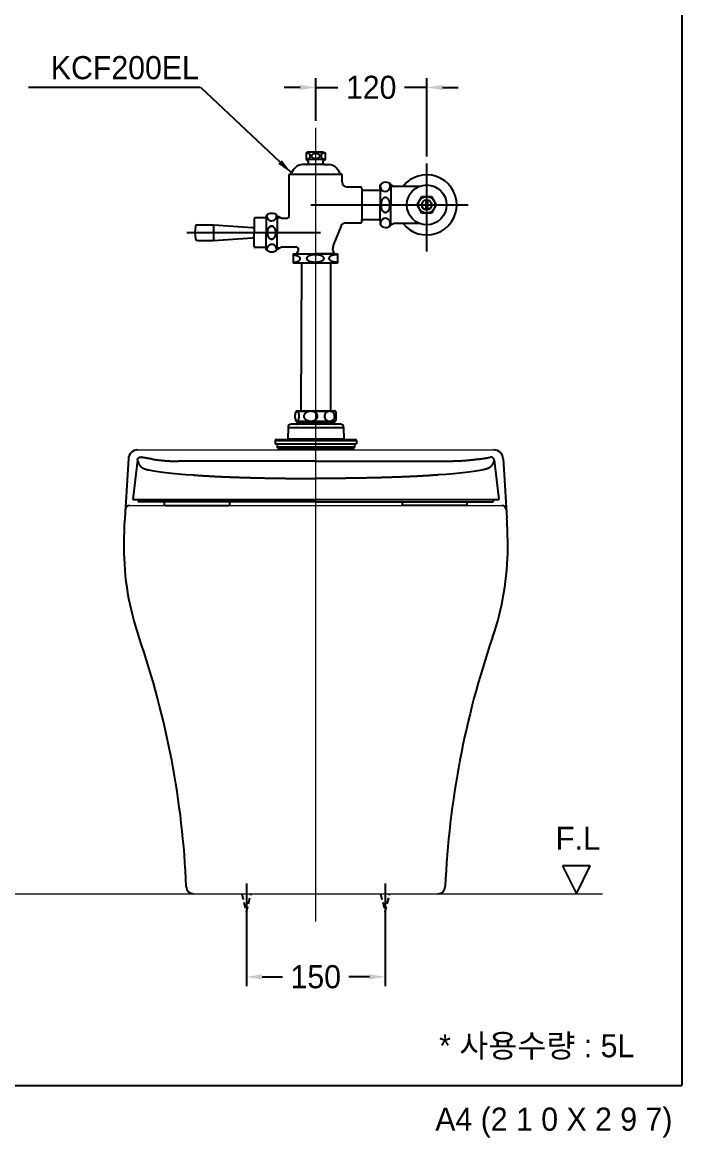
# Model space of a CAD drawing. Header units: millimetres. Extents: x 0 to 1800, y -67 to 2530.
# Drawn here: x 1087 to 1800, y -57 to 1150 of the extents above; entities that cross this region are included whole.
import ezdxf
from ezdxf.enums import TextEntityAlignment as Align
from ezdxf.lldxf.tags import DXFTag

# ---------------------------------------------------------------- set-up
doc = ezdxf.new("R2010")
doc.units = ezdxf.units.MM
doc.linetypes.add('DASHED2', pattern=[9.525, 6.35, -3.175])
doc.layers.add('61', color=7, linetype='Continuous', true_color=0xffffff)
for name, color, linetype in [('TEXT', 7, 'Continuous'), ('내부선 및 부속', 4, 'Continuous'), ('도각라인', 7, 'Continuous'), ('외형선', 3, 'Continuous'), ('점선', 6, 'DASHED2'), ('중심선', 1, 'DASHED'), ('치수선', 7, 'Continuous')]:
    doc.layers.add(name, color=color, linetype=linetype)
doc.styles.add('____', font='')
doc.styles.add('타이틀', font='H2GTRM.TTF', dxfattribs={"height": 25})
doc.styles.get('____').set_extended_font_data('굴림')
tags = doc.linetypes.add('DASHDOT', pattern=[70, 31, -13, 13, -13]).pattern_tags.tags
tags[10:11] = [DXFTag(74, 4), DXFTag(75, 0), DXFTag(340, '0'), DXFTag(46, 0.0), DXFTag(50, 0.0), DXFTag(44, 0.0), DXFTag(45, 0.0)]
tags[8:9] = [DXFTag(74, 4), DXFTag(75, 0), DXFTag(340, '0'), DXFTag(46, 0.0), DXFTag(50, 0.0), DXFTag(44, 0.0), DXFTag(45, 0.0)]
tags[6:7] = [DXFTag(74, 4), DXFTag(75, 0), DXFTag(340, '0'), DXFTag(46, 0.0), DXFTag(50, 0.0), DXFTag(44, 0.0), DXFTag(45, 0.0)]
tags[4:5] = [DXFTag(74, 4), DXFTag(75, 0), DXFTag(340, '0'), DXFTag(46, 0.0), DXFTag(50, 0.0), DXFTag(44, 0.0), DXFTag(45, 0.0)]
tags = doc.linetypes.add('DASHED', pattern=[25.72, 12.86, -12.86]).pattern_tags.tags
tags[6:7] = [DXFTag(74, 4), DXFTag(75, 0), DXFTag(340, '0'), DXFTag(46, 0.0), DXFTag(50, 0.0), DXFTag(44, 0.0), DXFTag(45, 0.0)]
tags[4:5] = [DXFTag(74, 4), DXFTag(75, 0), DXFTag(340, '0'), DXFTag(46, 0.0), DXFTag(50, 0.0), DXFTag(44, 0.0), DXFTag(45, 0.0)]
doc.dimstyles.new('MSADIM', dxfattribs={"dimtxt": 33, "dimasz": 17, "dimexe": 10, "dimexo": 7.5, "dimgap": 10, "dimtad": 0, "dimtih": 1, "dimtoh": 1, "dimdec": 0, "dimzin": 1, "dimdsep": 46, "dimtxsty": '____', "dimcen": 11.25, "dimadec": 0, "dimazin": 0, "dimtfac": 1, "dimtdec": 0, "dimtix": 1, "dimtmove": 0, "dimatfit": 3, "dimfxl": 1, "dimtolj": 1, "dimtzin": 1, "dimarcsym": 0})

# ---------------------------------------------------------------- blocks, each defined once
blk = doc.blocks.new('*D7')
at = {"layer": '치수선', "color": 0, "linetype": 'Continuous', "lineweight": -2, "transparency": 16777216}
for p, q in [((1329.5, 179.8), (1329.5, 107.4)), ((1479.5, 179.8), (1479.5, 107.4)), ((1346.5, 117.4), (1368.6, 117.4)), ((1462.5, 117.4), (1440.4, 117.4))]:
    blk.add_line(p, q, dxfattribs=at)
at = {"layer": '치수선', "color": 0, "linetype": 'Continuous', "transparency": 16777216}
for points in [[(1346.5, 120.2), (1346.5, 114.5), (1329.5, 117.4)], [(1462.5, 120.2), (1462.5, 114.5), (1479.5, 117.4)]]:
    blk.add_solid(points, dxfattribs=at)
at = {"layer": '치수선', "color": 0, "linetype": 'Continuous', "transparency": 16777216, "insert": (1404.5, 117.4), "char_height": 25, "attachment_point": 5, "style": '____'}
blk.add_mtext('\\A1;150', dxfattribs=at)
blk = doc.blocks.new('*D14')
at = {"layer": '치수선', "color": 0, "linetype": 'Continuous', "lineweight": -2, "transparency": 16777216}
for p, q in [((1404.5, 1043.1), (1404.5, 1089.3)), ((1524.4, 1004.6), (1524.4, 1089.3)), ((1387.5, 1079.3), (1370.5, 1079.3)), ((1404.5, 1079.3), (1428.5, 1079.3)), ((1524.4, 1079.3), (1500.4, 1079.3)), ((1541.4, 1079.3), (1558.4, 1079.3))]:
    blk.add_line(p, q, dxfattribs=at)
at = {"layer": '치수선', "color": 0, "linetype": 'Continuous', "transparency": 16777216}
for points in [[(1387.5, 1082.1), (1387.5, 1076.5), (1404.5, 1079.3)], [(1541.4, 1082.1), (1541.4, 1076.5), (1524.4, 1079.3)]]:
    blk.add_solid(points, dxfattribs=at)
at = {"layer": '치수선', "color": 0, "linetype": 'Continuous', "transparency": 16777216, "insert": (1464.4, 1079.3), "char_height": 25, "attachment_point": 5, "style": '____'}
blk.add_mtext('\\A1;120', dxfattribs=at)

msp = doc.modelspace()

# ---------------------------------------------------------------- linework, layer by layer
at = {"layer": '61', "linetype": 'Continuous', "lineweight": 18}
msp.add_point((1404.5, 207.3), dxfattribs=at)
at = {"layer": '내부선 및 부속', "linetype": 'Continuous'}
for p, q in [((1395.3, 1009.3), (1394, 1008.5)), ((1394, 1008.5), (1394, 1001.4)), ((1414.7, 1001.4), (1394, 1001.4)), ((1394, 1001.4), (1395.5, 1000.3)), ((1394, 1001.4), (1394.8, 1000.8)), ((1411.8, 1009.3), (1395.3, 1009.3)), ((1404.3, 1009.3), (1413.3, 1009.3)), ((1414.7, 1001.4), (1413.2, 1000.3)), ((1413.3, 1009.3), (1414.7, 1008.5)), ((1414.7, 1001.4), (1413.9, 1000.8)), ((1414.7, 1008.5), (1414.7, 1001.4)), ((1394.1, 995.8), (1389.9, 995.8)), ((1414.6, 995.8), (1394.1, 995.8)), ((1414.6, 995.8), (1418.8, 995.8)), ((1432.9, 985.3), (1375.9, 985.1)), ((1375.9, 985.1), (1376, 985.3)), ((1375.9, 983.3), (1375.9, 985.3)), ((1375.9, 940.8), (1375.9, 983.3)), ((1432.9, 983.3), (1432.9, 985.3)), ((1432.9, 976.8), (1432.9, 983.3)), ((1437.9, 971.8), (1452.4, 971.8)), ((1454.4, 969.8), (1454.4, 968.3)), ((1454.4, 968.3), (1474, 968.3)), ((1454.4, 968.3), (1454.4, 934.8)), ((1474, 969.6), (1474, 973.8)), ((1474, 969.6), (1474, 952.3)), ((1485.7, 973.3), (1485.7, 974.1)), ((1485.7, 973.9), (1488.5, 972.3)), ((1485.7, 973.3), (1485.7, 952.3)), ((1516.5, 972.3), (1488.5, 972.3)), ((1514, 952.3), (1519.2, 961.3)), ((1519.2, 961.3), (1529.6, 961.3)), ((1523.6, 957.7), (1523.6, 947)), ((1525.1, 957.7), (1525.1, 947)), ((1529.6, 961.3), (1534.8, 952.3)), ((1474, 935.1), (1474, 952.3)), ((1485.7, 931.3), (1485.7, 952.3)), ((1519.2, 943.3), (1514, 952.3)), ((1529.6, 943.3), (1519.2, 943.3)), ((1534.8, 952.3), (1529.6, 943.3)), ((1276.5, 930.8), (1293.9, 930.8)), ((1293.9, 930.8), (1336.1, 927.8)), ((1293.9, 930.8), (1293.9, 913.8)), ((1337.9, 937.3), (1337.9, 933)), ((1337.9, 933), (1337.9, 922.3)), ((1349.9, 938.3), (1338.9, 938.3)), ((1350.9, 940.7), (1350.9, 922.3)), ((1362.9, 940.7), (1362.9, 922.3)), ((1362.9, 939.8), (1364.4, 939.8)), ((1362.9, 938.8), (1366.1, 938.8)), ((1364.4, 938.8), (1364.4, 939.8)), ((1364.4, 939.8), (1367.1, 938.2)), ((1368.6, 937.8), (1372.9, 937.8)), ((1431.8, 929.7), (1423.7, 909.4)), ((1436.4, 932.8), (1452.4, 932.8)), ((1454.4, 936.3), (1474, 936.3)), ((1454.4, 936.3), (1474, 936.3)), ((1454.4, 934.8), (1454.4, 936.3)), ((1474, 935.1), (1474, 936.3)), ((1474, 935.1), (1474, 930.8)), ((1474, 935.1), (1474, 930.8)), ((1485.7, 930.7), (1488.5, 932.3)), ((1485.7, 931.3), (1485.7, 932.2)), ((1485.7, 931.3), (1485.7, 930.5)), ((1516.5, 932.3), (1488.5, 932.3)), ((1293.9, 913.8), (1336.1, 916.8)), ((1337.9, 907.3), (1337.9, 922.3)), ((1350.9, 903.8), (1350.9, 922.3)), ((1362.9, 903.8), (1362.9, 922.3)), ((1276.5, 913.8), (1293.9, 913.8)), ((1349.9, 906.3), (1338.9, 906.3)), ((1362.9, 905.8), (1366.1, 905.8)), ((1362.9, 904.8), (1364.4, 904.8)), ((1364.4, 904.8), (1367.1, 906.4)), ((1364.4, 905.8), (1364.4, 904.8)), ((1368.6, 906.8), (1382.9, 906.8)), ((1422.9, 903.7), (1422.9, 905)), ((1380.1, 899.3), (1380.1, 889.3)), ((1380.1, 899.3), (1404.1, 899.3)), ((1384.2, 899.3), (1384.4, 899.3)), ((1384.4, 900.3), (1385.6, 902.4)), ((1384.4, 899.3), (1384.4, 900.3)), ((1385.9, 903.4), (1385.9, 903.8)), ((1425.1, 899.3), (1404.1, 899.3)), ((1404.4, 899.3), (1428.1, 899.3)), ((1424.4, 900.3), (1423.3, 902.2)), ((1424.4, 899.3), (1424.4, 900.3)), ((1424.5, 899.3), (1424.4, 899.3)), ((1424.5, 899.3), (1424.9, 899.3)), ((1428.1, 899.3), (1428.1, 889.3)), ((1428.1, 889.3), (1380.1, 889.3)), ((1389, 889.3), (1388.5, 729.5)), ((1420.4, 889.3), (1420.3, 729.5)), ((1211.7, 676.2), (1206.8, 633.8)), ((1597.4, 676.2), (1602.2, 633.8)), ((1206.8, 633.8), (1602.2, 633.8)), ((1212.5, 633.8), (1212.5, 632.3)), ((1404.5, 631.3), (1213.5, 631.3)), ((1241.9, 627.3), (1310.4, 627.3)), ((1404.5, 631.3), (1595.6, 631.3)), ((1567.1, 627.3), (1498.7, 627.3)), ((1596.6, 633.8), (1596.6, 632.3))]:
    msp.add_line(p, q, dxfattribs=at)
at = {"layer": '내부선 및 부속'}
for p, q in [((1383.4, 729.2), (1383.6, 729.2)), ((1383.8, 729.5), (1425.2, 729.5)), ((1384.8, 729.2), (1396.8, 729.2)), ((1401.3, 729.2), (1417.7, 729.2)), ((1421, 729.2), (1425.6, 729.2)), ((1431.1, 715), (1378, 715)), ((1383.4, 718.3), (1383.6, 718.3)), ((1383.8, 718), (1425.2, 718)), ((1384.5, 718), (1384.5, 716)), ((1424.5, 716), (1384.5, 716)), ((1384.8, 718.3), (1396.8, 718.3)), ((1401.3, 718.3), (1417.7, 718.3)), ((1421, 718.3), (1425.6, 718.3)), ((1424.5, 718), (1424.5, 716)), ((1374.5, 711.5), (1374.3, 699)), ((1374.5, 711.5), (1434.6, 711.5)), ((1434.6, 711.5), (1434.7, 699)), ((1360.6, 697.5), (1360.5, 694)), ((1360.5, 694), (1448.5, 694)), ((1360.6, 697.5), (1448.5, 697.5)), ((1361.6, 698.5), (1447.5, 698.5)), ((1362.8, 694), (1362.7, 690.2)), ((1446.3, 690.2), (1362.7, 690.2)), ((1445.8, 689.7), (1363.2, 689.7)), ((1364.1, 689.7), (1364.1, 687.3)), ((1434.7, 699), (1374.3, 699)), ((1445, 689.7), (1444.9, 687.3)), ((1446.2, 694), (1446.3, 690.2)), ((1448.5, 697.5), (1448.5, 694)), ((1444.9, 687.3), (1364.1, 687.3))]:
    msp.add_line(p, q, dxfattribs=at)
at = {"layer": '내부선 및 부속', "linetype": 'Continuous', "lineweight": 18}
msp.add_line((1203.5, 627.3), (1605.5, 627.3), dxfattribs=at)
at = {"layer": '내부선 및 부속', "linetype": 'Continuous'}
for radius in [21.5, 9, 5.4]:
    msp.add_circle((1524.4, 952.3), radius, dxfattribs=at)
for centre, radius, start, end in [((1395.4, 1005.1), 3.24, 244.0853, 115.9372), ((1413.3, 1005.1), 3.24, 64.0853, 295.9372), ((1396, 977.9), 20, 127.8345, 153.261), ((1389.9, 985.8), 10, 90.0112, 127.8345), ((1394.1, 998.3), 2.5, 270.0112, 54.4868), ((1414.6, 998.3), 2.5, 125.5356, 270.0112), ((1418.8, 985.8), 10, 52.1879, 90.0112), ((1412.7, 977.9), 20, 26.7614, 52.1879), ((1375.5, 988.3), 3, 276.7306, 333.4458), ((1433.2, 988.3), 3, 206.5766, 263.2918), ((1524.4, 952.3), 32.5, 217.9911, 142.0313), ((1437.9, 976.8), 5, 180.0112, 270.0112), ((1452.4, 969.8), 2, 0.0112, 90.0112), ((1480, 969.3), 7.5, 39.9167, 143.1413), ((1479.6, 972.3), 5.44, 154.1689, 28.8664), ((1356.9, 934), 9, 48.2009, 131.8215), ((1356.9, 940.2), 5.22, 171.2567, 12.9533), ((1310.5, 922.3), 36.6, 169.1911, 190.8313), ((1276.5, 928.8), 2, 90.0112, 169.1911), ((1338.9, 937.3), 1, 90.0112, 180.0112), ((1349.9, 939.3), 1, 270.0112, 0.0112), ((1368.6, 940.8), 3, 240.0112, 270.0112), ((1372.9, 940.8), 3, 270.0112, 0.0112), ((1436.4, 927.8), 5, 90.0112, 158.2098), ((1452.4, 934.8), 2, 270.0112, 0.0112), ((1480, 935.3), 7.5, 216.8811, 320.1058), ((1479.7, 932.3), 5.44, 331.1561, 205.8536), ((1336.4, 931.8), 4, 266.3323, 292.0355), ((1336.4, 912.8), 4, 67.9869, 93.6901), ((1276.5, 915.8), 2, 190.8313, 270.0112), ((1338.9, 907.3), 1, 180.0112, 270.0112), ((1349.9, 905.3), 1, 0.0112, 90.0112), ((1356.9, 904.4), 5.22, 347.0691, 188.7657), ((1368.6, 903.8), 3, 90.0112, 120.0112), ((1382.9, 903.8), 3, 0.0112, 90.0112), ((1434.9, 905), 12, 158.2098, 180.0112), ((1356.9, 910.5), 9, 228.2009, 311.8215), ((1383.9, 903.4), 2, 330.0112, 0.0112), ((1425.9, 903.7), 3, 180.0112, 210.0112), ((1213.5, 632.3), 1, 180, 270), ((1595.6, 632.3), 1, 270, 0)]:
    msp.add_arc(centre, radius, start, end, dxfattribs=at)
at = {"layer": '내부선 및 부속'}
for centre, radius, start, end in [((1383.8, 729), 0.5, 90, 157.6398), ((1425.2, 729), 0.5, 22.3602, 90), ((1378, 711.5), 3.5, 90, 179.3055), ((1383.8, 718.5), 0.5, 202.3602, 270), ((1383.5, 716), 1, 270, 0), ((1425.5, 716), 1, 180, 270), ((1425.2, 718.5), 0.5, 270, 337.6398), ((1431.1, 711.5), 3.5, 0.6945, 90), ((1361.6, 697.5), 1, 90, 179.3634), ((1363.2, 690.2), 0.5, 178, 270), ((1373.8, 699), 0.5, 270, 359.3055), ((1435.2, 699), 0.5, 180.6945, 270), ((1445.8, 690.2), 0.5, 270, 2), ((1447.5, 697.5), 1, 0.6366, 90), ((1203.5, 622.3), 5, 90, 176.4072), ((1605.5, 622.3), 5, 3.5928, 90)]:
    msp.add_arc(centre, radius, start, end, dxfattribs=at)
at = {"layer": '내부선 및 부속', "linetype": 'Continuous'}
for points, weights in [([(1400.2, 1005.2), (1400.2, 1008.2), (1404.4, 1008.2)], [1, 0.707106781056, 1]), ([(1404.4, 1002.1), (1400.2, 1002.1), (1400.2, 1005.2)], [1, 0.707106781056, 1]), ([(1404.4, 1008.2), (1408.5, 1008.2), (1408.5, 1005.2)], [1, 0.707106781056, 1]), ([(1408.5, 1005.2), (1408.5, 1002.1), (1404.4, 1002.1)], [1, 0.707106781056, 1]), ([(1475.3, 952.2), (1475.3, 960.6), (1479.8, 960.6)], [1, 0.707106781056, 1]), ([(1479.8, 960.6), (1484.3, 960.6), (1484.3, 952.2)], [1, 0.707106781056, 1]), ([(1479.8, 943.8), (1475.3, 943.8), (1475.3, 952.2)], [1, 0.707106781056, 1]), ([(1484.3, 952.2), (1484.3, 943.8), (1479.8, 943.8)], [1, 0.707106781056, 1]), ([(1356.7, 929.4), (1352.1, 929.4), (1352.1, 922.3)], [1, 0.707106781056, 1]), ([(1352.1, 922.2), (1352.1, 929.3), (1356.7, 929.3)], [1, 0.707106781056, 1]), ([(1361.3, 922.3), (1361.3, 929.4), (1356.7, 929.4)], [1, 0.707106781056, 1]), ([(1356.7, 929.3), (1361.3, 929.3), (1361.3, 922.2)], [1, 0.707106781056, 1]), ([(1352.1, 922.3), (1352.1, 915.2), (1356.7, 915.2)], [1, 0.707106781056, 1]), ([(1356.7, 915.1), (1352.1, 915.1), (1352.1, 922.2)], [1, 0.707106781056, 1]), ([(1356.7, 915.2), (1361.3, 915.2), (1361.3, 922.3)], [1, 0.707106781056, 1]), ([(1361.3, 922.2), (1361.3, 915.1), (1356.7, 915.1)], [1, 0.707106781056, 1]), ([(1380.1, 890.2), (1387.7, 890.8), (1387.7, 894.1)], [0.934149522769, 0.744911638901, 1]), ([(1387.7, 894.1), (1387.7, 897.2), (1380.6, 897.9)], [1, 0.755291395241, 0.919484720528]), ([(1404, 898.3), (1394.6, 898.3), (1394.6, 894.4)], [1, 0.707106781056, 1]), ([(1394.6, 894.4), (1394.6, 890.4), (1404, 890.4)], [1, 0.707106781056, 1]), ([(1413.4, 894.4), (1413.4, 898.3), (1404, 898.3)], [1, 0.707106781056, 1]), ([(1404, 890.4), (1413.4, 890.4), (1413.4, 894.4)], [1, 0.707106781056, 1]), ([(1427.2, 898.4), (1418.7, 898.1), (1418.7, 894.5)], [0.964678818344, 0.725984028413, 1]), ([(1418.7, 894.5), (1418.7, 890.5), (1428.1, 890.5)], [1, 0.70726114917, 0.999691426754]), ([(1211.8, 676.1), (1212.1, 675.3), (1212.4, 674.4)], [1, 0.999526828527, 1]), ([(1227.9, 677.3), (1221.9, 678.2), (1216, 679.4)], [1, 0.999574856367, 1]), ([(1227.9, 677.3), (1231.9, 676.6), (1236, 676.2)], [1, 0.999784940854, 1]), ([(1581.1, 677.3), (1577.1, 676.6), (1573, 676.2)], [1, 0.999784940854, 1]), ([(1581.1, 677.3), (1587.1, 678.2), (1593.1, 679.4)], [1, 0.999574856367, 1]), ([(1597.2, 676.1), (1597, 675.3), (1596.7, 674.4)], [1, 0.999526828527, 1])]:
    msp.add_rational_spline(points, weights, degree=2, dxfattribs=at)
at = {"layer": '내부선 및 부속'}
for points, knots in [([(1382.8, 720.1), (1382.6, 720.6), (1382.4, 721.8), (1382.3, 723.7), (1382.4, 725.6), (1382.6, 726.9), (1382.8, 727.4)], [0, 0, 0, 0, 0.22782, 0.499997, 0.77219, 1, 1, 1, 1]), ([(1383.4, 729.2), (1383.3, 729), (1383.1, 728.4), (1382.9, 727.9), (1382.8, 727.4)], [0, 0, 0, 0, 0.254027, 1, 1, 1, 1]), ([(1382.8, 727.4), (1382.9, 727.7), (1383, 728.2), (1383.3, 728.8), (1383.4, 729), (1383.5, 729.1)], [0, 0, 0, 0, 0.573123, 0.803858, 1, 1, 1, 1]), ([(1383.5, 729.1), (1383.5, 729.1), (1383.6, 729.1), (1383.6, 729.1), (1383.6, 729.2)], [0, 0, 0, 0, 0.25775, 1, 1, 1, 1]), ([(1383.6, 729.2), (1383.7, 729.3), (1383.9, 729.3), (1384.2, 729.4), (1384.5, 729.3), (1384.8, 729.3), (1384.8, 729.2)], [0, 0, 0, 0, 0.262199, 0.5, 0.737801, 1, 1, 1, 1]), ([(1384.8, 729.2), (1385, 729), (1385.2, 728.7), (1385.4, 728.3), (1385.5, 728.1)], [0, 0, 0, 0, 0.435949, 1, 1, 1, 1]), ([(1385.5, 728.1), (1385.6, 727.7), (1385.8, 726.9), (1386.1, 725.5), (1386.2, 724), (1386.1, 722.4), (1385.9, 721), (1385.6, 719.8), (1385.3, 719), (1385.1, 718.6), (1384.9, 718.4), (1384.8, 718.3)], [0, 0, 0, 0, 0.111596, 0.24947, 0.407177, 0.56844, 0.7146, 0.835755, 0.930172, 0.967952, 1, 1, 1, 1]), ([(1396.8, 718.3), (1396.2, 718.5), (1395, 719), (1393.7, 719.9), (1392.9, 720.9), (1392.4, 721.8), (1392, 722.7), (1391.9, 723.7), (1392, 724.7), (1392.4, 725.7), (1392.9, 726.5), (1393.7, 727.5), (1395, 728.5), (1396.2, 729), (1396.8, 729.2)], [0, 0, 0, 0, 0.123247, 0.247361, 0.310061, 0.373108, 0.436462, 0.5, 0.563539, 0.626894, 0.689943, 0.752643, 0.876759, 1, 1, 1, 1]), ([(1396.8, 729.2), (1396.9, 729.2), (1397.1, 729.2), (1397.5, 729.3), (1397.9, 729.3), (1398.5, 729.4), (1399.1, 729.4), (1399.6, 729.4), (1400.2, 729.3), (1400.7, 729.3), (1401.1, 729.2), (1401.3, 729.2), (1401.3, 729.2)], [0, 0, 0, 0, 0.062559, 0.12508, 0.250065, 0.375035, 0.5, 0.624966, 0.749935, 0.87492, 0.937441, 1, 1, 1, 1]), ([(1401.3, 729.2), (1402, 729), (1403.2, 728.5), (1404.5, 727.5), (1405.3, 726.5), (1405.8, 725.7), (1406.1, 724.7), (1406.2, 723.7), (1406.1, 722.7), (1405.8, 721.8), (1405.3, 720.9), (1404.5, 719.9), (1403.2, 719), (1402, 718.5), (1401.3, 718.3)], [0, 0, 0, 0, 0.123276, 0.247388, 0.310077, 0.37311, 0.436457, 0.499999, 0.563544, 0.626897, 0.689931, 0.752615, 0.876724, 1, 1, 1, 1]), ([(1417.7, 718.3), (1417.2, 718.5), (1416.6, 718.9), (1415.8, 719.6), (1415.1, 720.4), (1414.4, 721.8), (1414.1, 723.7), (1414.4, 725.6), (1415.1, 727), (1415.8, 727.9), (1416.6, 728.6), (1417.2, 729), (1417.7, 729.2)], [0, 0, 0, 0, 0.108635, 0.166542, 0.227368, 0.358414, 0.500001, 0.641587, 0.772633, 0.833459, 0.891366, 1, 1, 1, 1]), ([(1417.7, 729.2), (1417.8, 729.2), (1417.9, 729.2), (1418.2, 729.3), (1418.5, 729.3), (1418.9, 729.4), (1419.4, 729.4), (1419.8, 729.4), (1420.2, 729.3), (1420.5, 729.3), (1420.8, 729.2), (1421, 729.2), (1421, 729.2)], [0, 0, 0, 0, 0.063494, 0.12628, 0.251103, 0.3756, 0.5, 0.6244, 0.748896, 0.87372, 0.936506, 1, 1, 1, 1]), ([(1421, 729.2), (1421.5, 729), (1422.5, 728.4), (1423.3, 727.5), (1423.6, 727)], [0, 0, 0, 0, 0.476353, 1, 1, 1, 1]), ([(1423.6, 727), (1423.8, 726.7), (1424.2, 725.8), (1424.6, 724.5), (1424.6, 723.1), (1424.3, 721.7), (1423.7, 720.5), (1422.9, 719.5), (1422, 718.8), (1421.4, 718.4), (1421, 718.3)], [0, 0, 0, 0, 0.127441, 0.263144, 0.402472, 0.538495, 0.666392, 0.78507, 0.895641, 1, 1, 1, 1]), ([(1425.6, 729.2), (1425.7, 729), (1425.9, 728.4), (1426.1, 727.9), (1426.3, 727.4)], [0, 0, 0, 0, 0.254027, 1, 1, 1, 1]), ([(1426.3, 720.1), (1426.4, 720.6), (1426.6, 721.8), (1426.7, 723.7), (1426.6, 725.6), (1426.4, 726.9), (1426.3, 727.4)], [0, 0, 0, 0, 0.22782, 0.499997, 0.77219, 1, 1, 1, 1]), ([(1382.8, 720.1), (1382.8, 719.9), (1383, 719.3), (1383.2, 718.7), (1383.4, 718.3)], [0, 0, 0, 0, 0.246308, 1, 1, 1, 1]), ([(1383.5, 718.4), (1383.4, 718.5), (1383.3, 718.7), (1383, 719.3), (1382.9, 719.7), (1382.8, 720.1)], [0, 0, 0, 0, 0.196146, 0.426878, 1, 1, 1, 1]), ([(1383.6, 718.3), (1383.6, 718.3), (1383.6, 718.3), (1383.5, 718.4), (1383.5, 718.4)], [0, 0, 0, 0, 0.242386, 1, 1, 1, 1]), ([(1384.8, 718.3), (1384.8, 718.2), (1384.5, 718.1), (1384.2, 718.1), (1383.9, 718.1), (1383.7, 718.2), (1383.6, 718.3)], [0, 0, 0, 0, 0.262199, 0.5, 0.737801, 1, 1, 1, 1]), ([(1401.3, 718.3), (1401.3, 718.3), (1401.1, 718.2), (1400.7, 718.2), (1400.2, 718.1), (1399.6, 718.1), (1399.1, 718.1), (1398.5, 718.1), (1397.9, 718.1), (1397.5, 718.2), (1397.1, 718.2), (1396.9, 718.3), (1396.8, 718.3)], [0, 0, 0, 0, 0.062559, 0.12508, 0.250065, 0.375035, 0.5, 0.624965, 0.749935, 0.87492, 0.937442, 1, 1, 1, 1]), ([(1421, 718.3), (1421, 718.3), (1420.8, 718.2), (1420.5, 718.2), (1420.2, 718.1), (1419.8, 718.1), (1419.4, 718.1), (1418.9, 718.1), (1418.5, 718.1), (1418.2, 718.2), (1417.9, 718.2), (1417.8, 718.3), (1417.7, 718.3)], [0, 0, 0, 0, 0.063494, 0.12628, 0.251104, 0.3756, 0.5, 0.6244, 0.748897, 0.87372, 0.936506, 1, 1, 1, 1]), ([(1426.3, 720.1), (1426.2, 719.9), (1426, 719.3), (1425.8, 718.7), (1425.6, 718.3)], [0, 0, 0, 0, 0.246308, 1, 1, 1, 1])]:
    msp.add_open_spline(points, degree=3, knots=knots, dxfattribs=at)
at = {"layer": '내부선 및 부속', "linetype": 'Continuous'}
for points, weights, knots in [([(1211.8, 676.4), (1211.9, 677.9), (1213.2, 678.8), (1214.4, 679.7), (1216, 679.4)], [1, 0.914167556406, 1, 0.914167556406, 1], [0, 0, 0, 0.5, 0.5, 1, 1, 1]), ([(1597.3, 676.4), (1597.1, 677.9), (1595.8, 678.8), (1594.6, 679.7), (1593.1, 679.4)], [1, 0.914167556406, 1, 0.914167556406, 1], [0, 0, 0, 0.5, 0.5, 1, 1, 1]), ([(1328.5, 657.4), (1333.8, 657.3), (1339, 657.1), (1344.5, 657), (1349.9, 656.9), (1355, 656.8), (1360, 656.7), (1364.7, 656.6), (1369.3, 656.6), (1373.5, 656.5), (1377.8, 656.5), (1381.8, 656.4), (1385.7, 656.4), (1389.3, 656.4), (1392.9, 656.4), (1396.2, 656.4), (1399.4, 656.4), (1402, 656.4), (1404.5, 656.4)], [1, 0.999995659105, 1, 0.99999658158, 1, 0.999997636769, 1, 0.999998329207, 1, 0.99999874318, 1, 0.999999006279, 1, 0.999999208376, 1, 0.999999374151, 1, 0.999999614898, 1], [0, 0, 0, 0.138266, 0.138266, 0.281546, 0.281546, 0.414924, 0.414924, 0.536597, 0.536597, 0.648766, 0.648766, 0.752642, 0.752642, 0.847575, 0.847575, 0.932906, 0.932906, 1, 1, 1]), ([(1480.5, 657.4), (1475.3, 657.3), (1470, 657.1), (1464.6, 657), (1459.1, 656.9), (1454.1, 656.8), (1449, 656.7), (1444.4, 656.6), (1439.7, 656.6), (1435.5, 656.5), (1431.2, 656.5), (1427.3, 656.4), (1423.3, 656.4), (1419.7, 656.4), (1416.1, 656.4), (1412.9, 656.4), (1409.6, 656.4), (1407.1, 656.4), (1404.5, 656.4)], [1, 0.999995659105, 1, 0.99999658158, 1, 0.999997636769, 1, 0.999998329207, 1, 0.99999874318, 1, 0.999999006279, 1, 0.999999208376, 1, 0.999999374151, 1, 0.999999614898, 1], [0, 0, 0, 0.138266, 0.138266, 0.281546, 0.281546, 0.414924, 0.414924, 0.536597, 0.536597, 0.648766, 0.648766, 0.752642, 0.752642, 0.847575, 0.847575, 0.932906, 0.932906, 1, 1, 1])]:
    msp.add_rational_spline(points, weights, degree=2, knots=knots, dxfattribs=at)
for points, degree in [([(1236, 676.2), (1240, 675.8), (1244, 675.4), (1248.1, 675.1), (1252.1, 675.1), (1256.2, 675.1)], 5), ([(1573, 676.2), (1569, 675.8), (1565, 675.4), (1560.9, 675.1), (1556.9, 675.1), (1552.8, 675.1)], 5), ([(1212.4, 674.4), (1212.8, 673.3), (1213.2, 672.3), (1213.8, 671.2), (1214.4, 670.3), (1215.2, 669.4)], 5), ([(1215.2, 669.4), (1216.5, 668.1), (1218.2, 667.1), (1220.2, 666.5), (1222.1, 666), (1223.9, 665.6)], 5), ([(1223.9, 665.6), (1232.1, 663.8), (1248.4, 661.9), (1272.3, 660.2)], 3), ([(1404.5, 675.1), (1330.4, 675.1), (1256.2, 675.1)], 2), ([(1404.5, 675.1), (1478.7, 675.1), (1552.8, 675.1)], 2), ([(1585.1, 665.6), (1577, 663.8), (1560.6, 661.9), (1536.7, 660.2)], 3), ([(1593.8, 669.4), (1592.5, 668.1), (1590.8, 667.1), (1588.8, 666.5), (1587, 666), (1585.1, 665.6)], 5), ([(1596.7, 674.4), (1596.3, 673.3), (1595.8, 672.3), (1595.2, 671.2), (1594.6, 670.3), (1593.8, 669.4)], 5), ([(1272.3, 660.2), (1283.5, 659.3), (1294.8, 658.6), (1306, 658.2), (1317.3, 657.8), (1328.5, 657.4)], 5), ([(1536.7, 660.2), (1525.5, 659.3), (1514.3, 658.6), (1503, 658.2), (1491.8, 657.8), (1480.5, 657.4)], 5), ([(1220.5, 633.8), (1245.2, 633.8), (1269.8, 633.8)], 2), ([(1240.9, 627.3), (1240.9, 629.3), (1240.9, 631.3)], 2), ([(1311.4, 631.3), (1311.4, 629.3), (1311.4, 627.3)], 2), ([(1497.7, 631.3), (1497.7, 629.3), (1497.7, 627.3)], 2), ([(1568.1, 627.3), (1568.1, 629.3), (1568.1, 631.3)], 2)]:
    msp.add_open_spline(points, degree=degree, dxfattribs=at)
at = {"layer": '도각라인', "color": 7}
for p in [(1800, 2530), (0, 0)]:
    msp.add_line(p, (1800, 0), dxfattribs=at)
at = {"layer": '외형선'}
for p, q in [((1202, 677.9), (1198, 613.6)), ((1607, 677.9), (1611, 613.6))]:
    msp.add_line(p, q, dxfattribs=at)
at = {"layer": '외형선', "linetype": 'Continuous', "lineweight": 18}
for p, q in [((1212, 687.3), (1597, 687.3)), ((262.3, 207.3), (1714.4, 207.3)), ((1272.5, 207.3), (1536.5, 207.3))]:
    msp.add_line(p, q, dxfattribs=at)
at = {"layer": '외형선', "linetype": 'Continuous'}
for p, q in [((1701.2, 237.3), (1671.2, 237.3)), ((1671.2, 237.3), (1686.2, 207.3)), ((1686.2, 207.3), (1701.2, 237.3))]:
    msp.add_line(p, q, dxfattribs=at)
at = {"layer": '외형선'}
for centre, radius, start, end in [((1212, 677.3), 10, 90, 180), ((1597, 677.3), 10, 0, 90), ((1697, 582.3), 500, 176.4072, 180), ((1112, 582.3), 500, 0, 3.5928), ((1497, 582.3), 300, 180, 199.0372), ((1312, 582.3), 300, 340.9628, 0), ((315.4, 174.6), 950, 2.4365, 19.0372), ((2493.6, 174.6), 950, 160.9628, 177.5635), ((1272.5, 215.3), 8, 182.4365, 270), ((1536.5, 215.3), 8, 270, 357.5635)]:
    msp.add_arc(centre, radius, start, end, dxfattribs=at)
at = {"layer": '점선'}
for p, q in [((1324.5, 207.3), (1329.5, 187.3)), ((1329.5, 187.3), (1334.5, 207.3)), ((1474.5, 207.3), (1479.5, 187.3)), ((1479.5, 187.3), (1484.5, 207.3))]:
    msp.add_line(p, q, dxfattribs=at)
at = {"layer": '중심선', "linetype": 'DASHDOT', "lineweight": 18}
msp.add_line((1404.5, 177.3), (1404.5, 1035.6), dxfattribs=at)
at = {"layer": '중심선', "linetype": 'DASHDOT'}
for p, q in [((1524.4, 902), (1524.4, 997.1)), ((1399.3, 952.3), (1569.2, 952.3)), ((1265.1, 922.3), (1409.7, 922.3)), ((1329.5, 218.4), (1329.5, 176.9)), ((1479.5, 218.4), (1479.5, 176.9))]:
    msp.add_line(p, q, dxfattribs=at)
at = {"layer": '치수선', "linetype": 'Continuous'}
msp.add_line((1279.7, 1079.3), (1094, 1079.3), dxfattribs=at)

# ---------------------------------------------------------------- texts
at = {"layer": 'TEXT', "style": '타이틀'}
msp.add_text('* 사용수량 : 5L', height=25, dxfattribs=at).set_placement((1643.3, 42.9), align=Align.MIDDLE_CENTER)
at = {"layer": 'TEXT', "insert": (1663.7, 279.8), "char_height": 25, "width": 248.993, "attachment_point": 1, "line_spacing_factor": 0.963855, "style": '타이틀'}
msp.add_mtext('{\\fﾱﾼﾸﾲ|b0|i0|c129|p0;F\\fﾱﾼﾸﾲ|b0|i0|c0|p0;.L}', dxfattribs=at)
at = {"layer": '도각라인', "style": '타이틀'}
msp.add_text('A4 (2 1 0 X 2 9 7)', height=25, dxfattribs=at).set_placement((1790, -36.5), align=Align.MIDDLE_RIGHT)
at = {"layer": '치수선', "linetype": 'Continuous', "insert": (1278.1, 1113.2), "char_height": 25, "attachment_point": 3, "line_spacing_factor": 0.963855, "style": '타이틀'}
msp.add_mtext_dynamic_manual_height_columns('KCF200EL', width=67.997, gutter_width=1, heights=[0], dxfattribs=at)

# ---------------------------------------------------------------- dimensions: what is measured, and where the dimension line sits
at = {"layer": '치수선', "linetype": 'Continuous'}
for base, p1, p2, picture, middle in [((1524.4, 1079.3), (1404.5, 1035.6), (1524.4, 997.1), '*D14', (1464.4, 1079.3)), ((1479.5, 117.4), (1329.5, 187.3), (1479.5, 187.3), '*D7', (1404.5, 117.4))]:
    dim = msp.add_linear_dim(base=base, p1=p1, p2=p2, dimstyle='MSADIM', override={"dimtxt": 25}, dxfattribs=at)
    dim.commit()
    dim.dimension.update_dxf_attribs({"geometry": picture, "text_midpoint": middle})

# ---------------------------------------------------------------- leaders
msp.add_leader([(1378.2, 986.9), (1280.4, 1079.3)], dimstyle='MSADIM', override={"dimtxt": 25}, dxfattribs=at)

doc.saveas('drawing.dxf')
